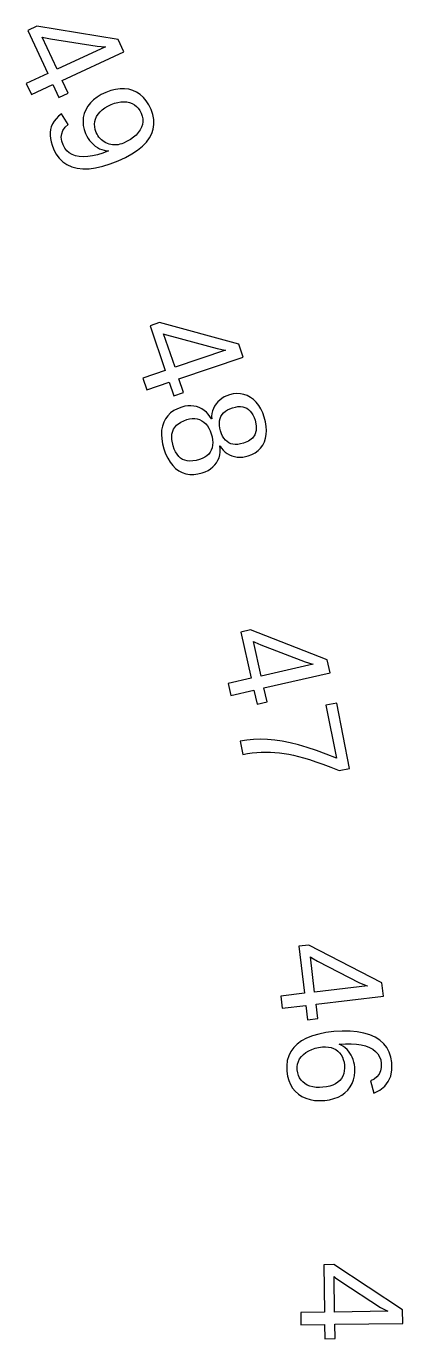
# Model space of a CAD drawing. Header units: metres. Extents: x -118 to 118, y -118 to 118.
# Drawn here: x 103.78 to 117.97, y 0.18 to 49.64 of the extents above; entities that cross this region are included whole.
import ezdxf

# ---------------------------------------------------------------- set-up
doc = ezdxf.new("R2010")
doc.units = ezdxf.units.M

msp = doc.modelspace()

# ---------------------------------------------------------------- linework, layer by layer
for p, q in [((104.182, 49.6433), (103.839, 49.4848)), ((103.839, 49.4848), (104.588, 47.8625)), ((107.243, 49.1413), (104.182, 49.6433)), ((104.379, 49.2372), (104.446, 49.2208)), ((104.939, 48.0244), (104.379, 49.2372)), ((104.446, 49.2208), (104.687, 49.1726)), ((104.687, 49.1726), (106.445, 48.8882)), ((107.457, 48.6783), (107.243, 49.1413)), ((106.762, 48.8663), (104.939, 48.0244)), ((105.132, 47.6049), (107.457, 48.6783)), ((106.445, 48.8882), (106.753, 48.8659)), ((106.753, 48.8659), (106.762, 48.8663)), ((104.588, 47.8625), (103.777, 47.4876)), ((103.777, 47.4876), (103.97, 47.0682)), ((105.358, 47.1156), (105.132, 47.6049)), ((103.97, 47.0682), (104.782, 47.4431)), ((104.782, 47.4431), (105.008, 46.9537)), ((105.008, 46.9537), (105.358, 47.1156)), ((106.605, 47.0668), (106.451, 46.9729)), ((106.778, 47.1501), (106.605, 47.0668)), ((106.962, 47.2189), (106.778, 47.1501)), ((107.14, 47.2651), (106.962, 47.2189)), ((107.312, 47.2884), (107.14, 47.2651)), ((107.479, 47.289), (107.312, 47.2884)), ((107.639, 47.2668), (107.479, 47.289)), ((107.793, 47.2218), (107.639, 47.2668)), ((107.938, 47.1547), (107.793, 47.2218)), ((108.071, 47.0665), (107.938, 47.1547)), ((108.192, 46.9574), (108.071, 47.0665)), ((106.101, 46.628), (106.022, 46.4919)), ((106.199, 46.7535), (106.101, 46.628)), ((106.316, 46.8685), (106.199, 46.7535)), ((106.451, 46.9729), (106.316, 46.8685)), ((106.558, 46.4165), (106.642, 46.4951)), ((106.642, 46.4951), (106.739, 46.5672)), ((106.739, 46.5672), (106.85, 46.633)), ((106.85, 46.633), (106.974, 46.6924)), ((106.974, 46.6924), (107.101, 46.7406)), ((107.101, 46.7406), (107.223, 46.7748)), ((107.223, 46.7748), (107.341, 46.7949)), ((107.341, 46.7949), (107.454, 46.8008)), ((107.454, 46.8008), (107.562, 46.7927)), ((107.562, 46.7927), (107.666, 46.7705)), ((107.666, 46.7705), (107.764, 46.7349)), ((107.764, 46.7349), (107.852, 46.6863)), ((107.852, 46.6863), (107.93, 46.6248)), ((107.93, 46.6248), (108, 46.5503)), ((108, 46.5503), (108.06, 46.4628)), ((108.3, 46.8273), (108.192, 46.9574)), ((108.397, 46.6762), (108.3, 46.8273)), ((108.481, 46.5041), (108.397, 46.6762)), ((108.549, 46.3128), (108.481, 46.5041)), ((104.828, 46.0616), (104.768, 45.9613)), ((104.904, 46.1591), (104.828, 46.0616)), ((104.995, 46.254), (104.904, 46.1591)), ((105.101, 46.3461), (104.995, 46.254)), ((105.352, 45.9457), (105.101, 46.3461)), ((105.928, 46.2044), (105.916, 46.0568)), ((105.916, 46.0568), (105.926, 45.9066)), ((105.964, 46.3495), (105.928, 46.2044)), ((106.022, 46.4919), (105.964, 46.3495)), ((106.352, 45.9495), (106.362, 46.0483)), ((106.362, 46.0483), (106.388, 46.1453)), ((106.388, 46.1453), (106.43, 46.2404)), ((106.43, 46.2404), (106.487, 46.3317)), ((106.487, 46.3317), (106.558, 46.4165)), ((108.06, 46.4628), (108.11, 46.3624)), ((108.11, 46.3624), (108.147, 46.2553)), ((108.147, 46.2553), (108.167, 46.1492)), ((108.168, 46.0439), (108.152, 45.9396)), ((108.167, 46.1492), (108.168, 46.0439)), ((108.586, 46.1268), (108.549, 46.3128)), ((108.591, 45.946), (108.586, 46.1268)), ((104.676, 45.6432), (104.674, 45.5287)), ((104.674, 45.5287), (104.685, 45.4093)), ((104.692, 45.7528), (104.676, 45.6432)), ((104.722, 45.8584), (104.692, 45.7528)), ((104.768, 45.9613), (104.722, 45.8584)), ((105.099, 45.458), (105.114, 45.591)), ((105.114, 45.591), (105.162, 45.7166)), ((105.162, 45.7166), (105.241, 45.8348)), ((105.241, 45.8348), (105.352, 45.9457)), ((105.926, 45.9066), (105.959, 45.7539)), ((105.959, 45.7539), (106.015, 45.5987)), ((106.015, 45.5987), (106.059, 45.506)), ((106.059, 45.506), (106.109, 45.4192)), ((106.357, 45.8489), (106.352, 45.9495)), ((106.379, 45.7465), (106.357, 45.8489)), ((106.416, 45.6423), (106.379, 45.7465)), ((106.446, 45.5802), (106.416, 45.6423)), ((106.48, 45.5216), (106.446, 45.5802)), ((106.518, 45.4667), (106.48, 45.5216)), ((107.916, 45.5433), (107.82, 45.458)), ((107.997, 45.6353), (107.916, 45.5433)), ((108.065, 45.7338), (107.997, 45.6353)), ((108.117, 45.8362), (108.065, 45.7338)), ((108.152, 45.9396), (108.117, 45.8362)), ((108.422, 45.4352), (108.509, 45.6002)), ((108.509, 45.6002), (108.566, 45.7704)), ((108.566, 45.7704), (108.591, 45.946)), ((104.685, 45.4093), (104.71, 45.2851)), ((104.71, 45.2851), (104.748, 45.156)), ((104.748, 45.156), (104.799, 45.0221)), ((104.799, 45.0221), (104.896, 44.8335)), ((105.116, 45.3177), (105.099, 45.458)), ((105.165, 45.17), (105.116, 45.3177)), ((105.227, 45.0517), (105.165, 45.17)), ((105.305, 44.9513), (105.227, 45.0517)), ((106.109, 45.4192), (106.167, 45.3382)), ((106.167, 45.3382), (106.23, 45.2631)), ((106.23, 45.2631), (106.3, 45.1938)), ((106.3, 45.1938), (106.376, 45.1304)), ((106.376, 45.1304), (106.457, 45.0748)), ((106.457, 45.0748), (106.539, 45.0292)), ((106.561, 45.4154), (106.518, 45.4667)), ((106.539, 45.0292), (106.623, 44.9935)), ((106.608, 45.3678), (106.561, 45.4154)), ((106.66, 45.3239), (106.608, 45.3678)), ((106.715, 45.2846), (106.66, 45.3239)), ((106.773, 45.251), (106.715, 45.2846)), ((106.833, 45.2232), (106.773, 45.251)), ((106.896, 45.2011), (106.833, 45.2232)), ((106.961, 45.1847), (106.896, 45.2011)), ((107.029, 45.1741), (106.961, 45.1847)), ((107.098, 45.1695), (107.029, 45.1741)), ((107.168, 45.1712), (107.098, 45.1695)), ((107.237, 45.1794), (107.168, 45.1712)), ((107.307, 45.1938), (107.237, 45.1794)), ((107.378, 45.2146), (107.307, 45.1938)), ((107.448, 45.2418), (107.378, 45.2146)), ((107.586, 45.3073), (107.448, 45.2418)), ((107.71, 45.3793), (107.586, 45.3073)), ((107.82, 45.458), (107.71, 45.3793)), ((107.971, 44.975), (108.153, 45.1221)), ((108.153, 45.1221), (108.303, 45.2755)), ((108.303, 45.2755), (108.422, 45.4352)), ((104.896, 44.8335), (105.014, 44.672)), ((105.014, 44.672), (105.152, 44.5377)), ((105.152, 44.5377), (105.311, 44.4305)), ((105.399, 44.869), (105.305, 44.9513)), ((105.508, 44.8049), (105.399, 44.869)), ((105.633, 44.7587), (105.508, 44.8049)), ((105.774, 44.7307), (105.633, 44.7587)), ((105.929, 44.7208), (105.774, 44.7307)), ((106.095, 44.7293), (105.929, 44.7208)), ((106.274, 44.756), (106.095, 44.7293)), ((106.465, 44.8011), (106.274, 44.756)), ((106.668, 44.8645), (106.465, 44.8011)), ((106.623, 44.9935), (106.708, 44.9678)), ((106.883, 44.9461), (106.668, 44.8645)), ((106.708, 44.9678), (106.795, 44.952)), ((106.795, 44.952), (106.883, 44.9461)), ((106.939, 44.4543), (107.236, 44.5706)), ((107.236, 44.5706), (107.512, 44.6992)), ((107.512, 44.6992), (107.757, 44.834)), ((107.757, 44.834), (107.971, 44.975)), ((105.311, 44.4305), (105.49, 44.3504)), ((105.49, 44.3504), (105.69, 44.2975)), ((105.69, 44.2975), (105.909, 44.2722)), ((105.909, 44.2722), (106.143, 44.2752)), ((106.143, 44.2752), (106.392, 44.3065)), ((106.392, 44.3065), (106.658, 44.3662)), ((106.658, 44.3662), (106.939, 44.4543)), ((108.801, 38.4813), (108.443, 38.3596)), ((108.443, 38.3596), (109.018, 36.6678)), ((111.792, 37.6622), (108.801, 38.4813)), ((108.953, 38.057), (109.018, 38.0336)), ((109.384, 36.7922), (108.953, 38.057)), ((109.018, 38.0336), (109.254, 37.9605)), ((109.254, 37.9605), (110.972, 37.4939)), ((111.956, 37.1794), (111.792, 37.6622)), ((111.285, 37.439), (109.384, 36.7922)), ((109.533, 36.3548), (111.956, 37.1794)), ((110.972, 37.4939), (111.276, 37.4395)), ((111.276, 37.4395), (111.285, 37.439)), ((109.018, 36.6678), (108.172, 36.3799)), ((108.172, 36.3799), (108.321, 35.9425)), ((108.321, 35.9425), (109.167, 36.2305)), ((109.167, 36.2305), (109.341, 35.7202)), ((109.706, 35.8445), (109.533, 36.3548)), ((109.341, 35.7202), (109.706, 35.8445)), ((111.15, 35.6192), (111.07, 35.5578)), ((111.238, 35.6725), (111.15, 35.6192)), ((111.334, 35.7178), (111.238, 35.6725)), ((111.437, 35.755), (111.334, 35.7178)), ((111.578, 35.7891), (111.437, 35.755)), ((111.715, 35.8031), (111.578, 35.7891)), ((111.848, 35.7971), (111.715, 35.8031)), ((111.977, 35.771), (111.848, 35.7971)), ((112.103, 35.7249), (111.977, 35.771)), ((112.225, 35.6588), (112.103, 35.7249)), ((112.34, 35.5745), (112.225, 35.6588)), ((109.337, 35.1574), (109.213, 35.0693)), ((109.478, 35.2313), (109.337, 35.1574)), ((109.638, 35.2909), (109.478, 35.2313)), ((109.755, 35.321), (109.638, 35.2909)), ((109.87, 35.3378), (109.755, 35.321)), ((109.981, 35.3414), (109.87, 35.3378)), ((110.09, 35.3317), (109.981, 35.3414)), ((110.196, 35.3088), (110.09, 35.3317)), ((110.299, 35.2726), (110.196, 35.3088)), ((110.397, 35.2251), (110.299, 35.2726)), ((110.486, 35.1679), (110.397, 35.2251)), ((110.566, 35.1011), (110.486, 35.1679)), ((110.796, 35.1466), (110.775, 35.0506)), ((110.83, 35.2386), (110.796, 35.1466)), ((110.874, 35.3266), (110.83, 35.2386)), ((110.931, 35.4106), (110.874, 35.3266)), ((110.996, 35.4883), (110.931, 35.4106)), ((111.07, 35.5578), (110.996, 35.4883)), ((111.216, 35.078), (111.284, 35.1361)), ((111.284, 35.1361), (111.363, 35.1872)), ((111.363, 35.1872), (111.454, 35.2312)), ((111.454, 35.2312), (111.556, 35.2682)), ((111.556, 35.2682), (111.659, 35.295)), ((111.659, 35.295), (111.756, 35.3096)), ((111.756, 35.3096), (111.848, 35.312)), ((111.848, 35.312), (111.933, 35.3023)), ((111.933, 35.3023), (112.013, 35.2804)), ((112.013, 35.2804), (112.087, 35.2464)), ((112.087, 35.2464), (112.155, 35.2003)), ((112.155, 35.2003), (112.217, 35.1429)), ((112.217, 35.1429), (112.272, 35.0742)), ((112.444, 35.4738), (112.34, 35.5745)), ((112.537, 35.3567), (112.444, 35.4738)), ((112.619, 35.2233), (112.537, 35.3567)), ((112.689, 35.0734), (112.619, 35.2233)), ((108.956, 34.7194), (108.907, 34.5767)), ((109.023, 34.8503), (108.956, 34.7194)), ((109.109, 34.9669), (109.023, 34.8503)), ((109.213, 35.0693), (109.109, 34.9669)), ((109.437, 34.6062), (109.605, 34.7276)), ((109.605, 34.7276), (109.827, 34.8197)), ((109.827, 34.8197), (109.932, 34.8463)), ((109.932, 34.8463), (110.033, 34.8595)), ((110.033, 34.8595), (110.13, 34.8595)), ((110.13, 34.8595), (110.222, 34.8461)), ((110.222, 34.8461), (110.31, 34.8194)), ((110.31, 34.8194), (110.393, 34.7794)), ((110.393, 34.7794), (110.471, 34.7267)), ((110.471, 34.7267), (110.542, 34.6623)), ((110.542, 34.6623), (110.605, 34.5863)), ((110.637, 35.0247), (110.566, 35.1011)), ((110.7, 34.9388), (110.637, 35.0247)), ((110.755, 34.8432), (110.7, 34.9388)), ((110.765, 34.8464), (110.755, 34.8432)), ((110.775, 35.0506), (110.764, 34.9505)), ((110.764, 34.9505), (110.765, 34.8464)), ((111.054, 34.6889), (111.063, 34.7779)), ((111.057, 34.5948), (111.054, 34.6889)), ((111.063, 34.7779), (111.083, 34.8617)), ((111.083, 34.8617), (111.116, 34.9404)), ((111.116, 34.9404), (111.16, 35.0127)), ((111.16, 35.0127), (111.216, 35.078)), ((112.272, 35.0742), (112.321, 34.9943)), ((112.321, 34.9943), (112.364, 34.903)), ((112.364, 34.903), (112.401, 34.8004)), ((112.401, 34.8004), (112.447, 34.5897)), ((112.749, 34.9071), (112.689, 35.0734)), ((112.795, 34.7325), (112.749, 34.9071)), ((112.823, 34.566), (112.795, 34.7325)), ((108.879, 34.4247), (108.87, 34.2634)), ((108.87, 34.2634), (108.881, 34.0927)), ((108.907, 34.5767), (108.879, 34.4247)), ((109.263, 34.0654), (109.266, 34.2751)), ((109.266, 34.2751), (109.324, 34.4554)), ((109.324, 34.4554), (109.437, 34.6062)), ((110.605, 34.5863), (110.66, 34.4986)), ((110.66, 34.4986), (110.708, 34.3992)), ((110.708, 34.3992), (110.748, 34.2882)), ((110.748, 34.2882), (110.779, 34.1706)), ((110.779, 34.1706), (110.798, 34.059)), ((111.073, 34.4955), (111.057, 34.5948)), ((111.1, 34.3911), (111.073, 34.4955)), ((111.136, 34.2885), (111.1, 34.3911)), ((111.179, 34.1971), (111.136, 34.2885)), ((111.228, 34.1171), (111.179, 34.1971)), ((112.397, 34.2472), (112.302, 34.1155)), ((112.446, 34.4053), (112.397, 34.2472)), ((112.447, 34.5897), (112.446, 34.4053)), ((112.797, 34.1146), (112.824, 34.257)), ((112.833, 34.4075), (112.823, 34.566)), ((112.824, 34.257), (112.833, 34.4075)), ((108.881, 34.0927), (108.911, 33.9128)), ((108.911, 33.9128), (108.962, 33.7236)), ((108.962, 33.7236), (109.029, 33.5344)), ((109.314, 33.8264), (109.263, 34.0654)), ((109.356, 33.7078), (109.314, 33.8264)), ((109.405, 33.6031), (109.356, 33.7078)), ((110.75, 33.6736), (110.708, 33.5935)), ((110.781, 33.7608), (110.75, 33.6736)), ((110.799, 33.8542), (110.781, 33.7608)), ((110.798, 34.059), (110.804, 33.9536)), ((110.804, 33.9536), (110.799, 33.8542)), ((111.075, 33.8276), (111.086, 33.8309)), ((111.086, 33.7086), (111.075, 33.8276)), ((111.084, 33.5951), (111.086, 33.7086)), ((111.086, 33.8309), (111.141, 33.7426)), ((111.141, 33.7426), (111.204, 33.6643)), ((111.204, 33.6643), (111.274, 33.596)), ((111.282, 34.0484), (111.228, 34.1171)), ((111.343, 33.9909), (111.282, 34.0484)), ((111.41, 33.9448), (111.343, 33.9909)), ((111.484, 33.9104), (111.41, 33.9448)), ((111.565, 33.8888), (111.484, 33.9104)), ((111.655, 33.8801), (111.565, 33.8888)), ((111.752, 33.8842), (111.655, 33.8801)), ((111.857, 33.9011), (111.752, 33.8842)), ((111.97, 33.9309), (111.857, 33.9011)), ((112.159, 34.01), (111.97, 33.9309)), ((112.302, 34.1155), (112.159, 34.01)), ((112.409, 33.5718), (112.518, 33.6528)), ((112.518, 33.6528), (112.611, 33.7479)), ((112.611, 33.7479), (112.689, 33.857)), ((112.689, 33.857), (112.751, 33.9803)), ((112.751, 33.9803), (112.797, 34.1146)), ((109.029, 33.5344), (109.107, 33.3656)), ((109.107, 33.3656), (109.195, 33.2171)), ((109.195, 33.2171), (109.295, 33.0889)), ((109.461, 33.5121), (109.405, 33.6031)), ((109.524, 33.4349), (109.461, 33.5121)), ((109.593, 33.3715), (109.524, 33.4349)), ((109.669, 33.3219), (109.593, 33.3715)), ((109.753, 33.2861), (109.669, 33.3219)), ((109.846, 33.2643), (109.753, 33.2861)), ((109.947, 33.2565), (109.846, 33.2643)), ((110.057, 33.2626), (109.947, 33.2565)), ((110.176, 33.2826), (110.057, 33.2626)), ((110.304, 33.3165), (110.176, 33.2826)), ((110.41, 33.3555), (110.304, 33.3165)), ((110.504, 33.4026), (110.41, 33.3555)), ((110.584, 33.458), (110.504, 33.4026)), ((110.652, 33.5217), (110.584, 33.458)), ((110.708, 33.5935), (110.652, 33.5217)), ((110.883, 33.1106), (110.948, 33.1955)), ((110.948, 33.1955), (111.001, 33.2872)), ((111.001, 33.2872), (111.042, 33.3844)), ((111.042, 33.3844), (111.069, 33.487)), ((111.069, 33.487), (111.084, 33.5951)), ((111.274, 33.596), (111.352, 33.5378)), ((111.352, 33.5378), (111.438, 33.4897)), ((111.438, 33.4897), (111.531, 33.4516)), ((111.531, 33.4516), (111.629, 33.4241)), ((111.629, 33.4241), (111.729, 33.4077)), ((111.729, 33.4077), (111.831, 33.4023)), ((111.831, 33.4023), (111.934, 33.4079)), ((111.934, 33.4079), (112.038, 33.4245)), ((112.038, 33.4245), (112.144, 33.4521)), ((112.144, 33.4521), (112.284, 33.5049)), ((112.284, 33.5049), (112.409, 33.5718)), ((109.295, 33.0889), (109.405, 32.981)), ((109.405, 32.981), (109.527, 32.8935)), ((109.527, 32.8935), (109.657, 32.8267)), ((109.657, 32.8267), (109.794, 32.7816)), ((109.794, 32.7816), (109.938, 32.7579)), ((109.938, 32.7579), (110.089, 32.756)), ((110.089, 32.756), (110.246, 32.7755)), ((110.246, 32.7755), (110.411, 32.8167)), ((110.411, 32.8167), (110.525, 32.8581)), ((110.525, 32.8581), (110.63, 32.9081)), ((110.63, 32.9081), (110.724, 32.9669)), ((110.724, 32.9669), (110.809, 33.0344)), ((110.809, 33.0344), (110.883, 33.1106)), ((112.227, 26.8978), (111.858, 26.8141)), ((111.858, 26.8141), (112.254, 25.0715)), ((115.116, 25.7704), (112.227, 26.8978)), ((112.335, 26.4597), (112.397, 26.4298)), ((112.63, 25.1569), (112.335, 26.4597)), ((112.397, 26.4298), (112.623, 26.3324)), ((112.623, 26.3324), (114.283, 25.6888)), ((115.229, 25.2731), (115.116, 25.7704)), ((114.589, 25.6014), (112.63, 25.1569)), ((112.733, 24.7064), (115.229, 25.2731)), ((114.283, 25.6888), (114.58, 25.603)), ((114.58, 25.603), (114.589, 25.6014)), ((112.254, 25.0715), (111.382, 24.8735)), ((111.382, 24.8735), (111.484, 24.423)), ((111.484, 24.423), (112.356, 24.6209)), ((112.356, 24.6209), (112.476, 24.0953)), ((112.852, 24.1807), (112.733, 24.7064)), ((112.476, 24.0953), (112.852, 24.1807)), ((115.476, 24.1382), (115.067, 24.0573)), ((115.067, 24.0573), (115.464, 22.0582)), ((115.964, 21.6751), (115.476, 24.1382)), ((112.342, 22.7676), (112.09, 22.7438)), ((112.601, 22.7754), (112.342, 22.7676)), ((112.868, 22.7673), (112.601, 22.7754)), ((113.143, 22.7433), (112.868, 22.7673)), ((112.09, 22.7438), (111.845, 22.7041)), ((111.845, 22.7041), (111.944, 22.2028)), ((112.118, 22.2339), (112.291, 22.258)), ((112.291, 22.258), (112.463, 22.2753)), ((112.463, 22.2753), (112.635, 22.2858)), ((112.635, 22.2858), (112.806, 22.2893)), ((112.806, 22.2893), (112.976, 22.286)), ((112.976, 22.286), (113.147, 22.2757)), ((113.425, 22.7033), (113.143, 22.7433)), ((113.147, 22.2757), (113.32, 22.2591)), ((113.32, 22.2591), (113.495, 22.2361)), ((113.72, 22.6454), (113.425, 22.7033)), ((114.033, 22.5677), (113.72, 22.6454)), ((114.364, 22.4701), (114.033, 22.5677)), ((114.713, 22.3527), (114.364, 22.4701)), ((115.079, 22.2154), (114.713, 22.3527)), ((111.944, 22.2028), (112.118, 22.2339)), ((113.495, 22.2361), (113.672, 22.2068)), ((113.672, 22.2068), (113.851, 22.1712)), ((113.851, 22.1712), (114.032, 22.1292)), ((114.032, 22.1292), (114.226, 22.0766)), ((114.226, 22.0766), (114.446, 22.0096)), ((114.446, 22.0096), (114.691, 21.9282)), ((114.691, 21.9282), (114.96, 21.8325)), ((114.96, 21.8325), (115.255, 21.7224)), ((115.464, 22.0582), (115.079, 22.2154)), ((115.255, 21.7224), (115.574, 21.598)), ((115.574, 21.598), (115.964, 21.6751)), ((114.424, 15.0195), (114.048, 14.9748)), ((114.048, 14.9748), (114.26, 13.2004)), ((117.179, 13.5963), (114.424, 15.0195)), ((114.485, 14.5726), (114.544, 14.5363)), ((114.643, 13.246), (114.485, 14.5726)), ((114.544, 14.5363), (114.758, 14.4158)), ((114.758, 14.4158), (116.342, 13.6022)), ((116.637, 13.4834), (114.643, 13.246)), ((116.342, 13.6022), (116.628, 13.4859)), ((116.628, 13.4859), (116.637, 13.4834)), ((117.24, 13.0899), (117.179, 13.5963)), ((114.26, 13.2004), (113.372, 13.0947)), ((113.372, 13.0947), (113.427, 12.6359)), ((114.698, 12.7872), (117.24, 13.0899)), ((113.427, 12.6359), (114.314, 12.7416)), ((114.314, 12.7416), (114.378, 12.2064)), ((114.761, 12.252), (114.698, 12.7872)), ((114.378, 12.2064), (114.761, 12.252)), ((114.155, 11.4086), (113.991, 11.2894)), ((114.344, 11.5113), (114.155, 11.4086)), ((114.56, 11.5973), (114.344, 11.5113)), ((114.802, 11.6668), (114.56, 11.5973)), ((115.07, 11.7197), (114.802, 11.6668)), ((115.364, 11.756), (115.07, 11.7197)), ((115.684, 11.7753), (115.364, 11.756)), ((115.981, 11.7728), (115.684, 11.7753)), ((116.253, 11.7484), (115.981, 11.7728)), ((116.502, 11.7022), (116.253, 11.7484)), ((116.726, 11.634), (116.502, 11.7022)), ((116.927, 11.544), (116.726, 11.634)), ((117.102, 11.4331), (116.927, 11.544)), ((117.248, 11.303), (117.102, 11.4331)), ((113.747, 11.0058), (113.667, 10.8426)), ((113.855, 11.1547), (113.747, 11.0058)), ((113.991, 11.2894), (113.855, 11.1547)), ((114.144, 10.8149), (114.224, 10.8979)), ((114.224, 10.8979), (114.318, 10.9728)), ((114.318, 10.9728), (114.423, 11.0365)), ((114.423, 11.0365), (114.537, 11.0891)), ((114.537, 11.0891), (114.661, 11.1306)), ((114.661, 11.1306), (114.795, 11.1609)), ((114.795, 11.1609), (114.94, 11.1801)), ((114.94, 11.1801), (115.054, 11.1847)), ((115.054, 11.1847), (115.162, 11.1771)), ((115.162, 11.1771), (115.262, 11.1572)), ((115.262, 11.1572), (115.354, 11.125)), ((115.354, 11.125), (115.439, 11.0805)), ((115.439, 11.0805), (115.516, 11.0238)), ((115.516, 11.0238), (115.585, 10.9568)), ((115.568, 11.2865), (115.803, 11.3017)), ((115.651, 11.2469), (115.568, 11.2865)), ((115.585, 10.9568), (115.642, 10.8815)), ((115.642, 10.8815), (115.69, 10.7981)), ((115.728, 11.2009), (115.651, 11.2469)), ((115.799, 11.1482), (115.728, 11.2009)), ((115.865, 11.0891), (115.799, 11.1482)), ((115.803, 11.3017), (116.021, 11.3026)), ((115.924, 11.0235), (115.865, 11.0891)), ((115.977, 10.9513), (115.924, 11.0235)), ((116.023, 10.8733), (115.977, 10.9513)), ((116.021, 11.3026), (116.221, 11.2891)), ((116.221, 11.2891), (116.402, 11.2613)), ((116.402, 11.2613), (116.565, 11.2192)), ((116.565, 11.2192), (116.711, 11.1628)), ((116.711, 11.1628), (116.837, 11.0931)), ((116.837, 11.0931), (116.942, 11.0112)), ((116.942, 11.0112), (117.027, 10.917)), ((117.027, 10.917), (117.091, 10.8105)), ((117.367, 11.1536), (117.248, 11.303)), ((117.457, 10.985), (117.367, 11.1536)), ((117.519, 10.7971), (117.457, 10.985)), ((113.616, 10.6652), (113.593, 10.4734)), ((113.593, 10.4734), (113.598, 10.2675)), ((113.667, 10.8426), (113.616, 10.6652)), ((113.987, 10.4297), (114.001, 10.534)), ((113.989, 10.3202), (113.987, 10.4297)), ((114.001, 10.534), (114.032, 10.6329)), ((114.032, 10.6329), (114.08, 10.7265)), ((114.08, 10.7265), (114.144, 10.8149)), ((115.69, 10.7981), (115.726, 10.7064)), ((115.726, 10.7064), (115.752, 10.6066)), ((115.752, 10.6066), (115.768, 10.4985)), ((115.768, 10.4985), (115.772, 10.3828)), ((116.063, 10.7907), (116.023, 10.8733)), ((116.096, 10.7036), (116.063, 10.7907)), ((116.123, 10.612), (116.096, 10.7036)), ((116.142, 10.5159), (116.123, 10.612)), ((116.155, 10.4153), (116.142, 10.5159)), ((116.161, 10.2462), (116.155, 10.4153)), ((117.091, 10.8105), (117.134, 10.6918)), ((117.158, 10.4094), (117.131, 10.2743)), ((117.134, 10.6918), (117.157, 10.5609)), ((117.157, 10.5609), (117.158, 10.4094)), ((117.553, 10.5899), (117.519, 10.7971)), ((117.556, 10.3201), (117.553, 10.5899)), ((113.598, 10.2675), (113.625, 10.0847)), ((113.625, 10.0847), (113.669, 9.9174)), ((113.669, 9.9174), (113.733, 9.76562)), ((114.006, 10.2091), (113.989, 10.3202)), ((114.035, 10.1076), (114.006, 10.2091)), ((114.077, 10.0157), (114.035, 10.1076)), ((114.132, 9.93338), (114.077, 10.0157)), ((114.199, 9.86061), (114.132, 9.93338)), ((115.59, 9.9189), (115.514, 9.85033)), ((115.653, 9.9964), (115.59, 9.9189)), ((115.703, 10.0815), (115.653, 9.9964)), ((115.74, 10.1743), (115.703, 10.0815)), ((115.763, 10.2747), (115.74, 10.1743)), ((115.772, 10.3828), (115.763, 10.2747)), ((116.061, 9.80066), (116.114, 9.93884)), ((116.114, 9.93884), (116.148, 10.0874)), ((116.148, 10.0874), (116.161, 10.2462)), ((116.885, 9.96742), (116.748, 9.89793)), ((116.748, 9.89793), (116.874, 9.43948)), ((116.994, 10.0533), (116.885, 9.96742)), ((117.076, 10.1556), (116.994, 10.0533)), ((117.131, 10.2743), (117.076, 10.1556)), ((117.422, 9.8741), (117.512, 10.0815)), ((117.512, 10.0815), (117.556, 10.3201)), ((113.733, 9.76562), (113.814, 9.62935)), ((113.814, 9.62935), (113.914, 9.50859)), ((113.914, 9.50859), (114.032, 9.40334)), ((114.032, 9.40334), (114.166, 9.31523)), ((114.279, 9.79742), (114.199, 9.86061)), ((114.37, 9.74464), (114.279, 9.79742)), ((114.47, 9.70378), (114.37, 9.74464)), ((114.579, 9.67484), (114.47, 9.70378)), ((114.697, 9.65782), (114.579, 9.67484)), ((114.823, 9.65271), (114.697, 9.65782)), ((114.959, 9.65953), (114.823, 9.65271)), ((115.093, 9.67741), (114.959, 9.65953)), ((115.216, 9.70543), (115.093, 9.67741)), ((115.327, 9.74358), (115.216, 9.70543)), ((115.426, 9.79189), (115.327, 9.74358)), ((115.514, 9.85033), (115.426, 9.79189)), ((115.664, 9.36163), (115.787, 9.45047)), ((115.787, 9.45047), (115.896, 9.55522)), ((115.896, 9.55522), (115.989, 9.67278)), ((115.989, 9.67278), (116.061, 9.80066)), ((116.874, 9.43948), (117.103, 9.55313)), ((117.103, 9.55313), (117.286, 9.69798)), ((117.286, 9.69798), (117.422, 9.8741)), ((114.166, 9.31523), (114.313, 9.24654)), ((114.313, 9.24654), (114.473, 9.19722)), ((114.473, 9.19722), (114.645, 9.1673)), ((114.645, 9.1673), (114.829, 9.15678)), ((114.829, 9.15678), (115.027, 9.16568)), ((115.027, 9.16568), (115.208, 9.19078)), ((115.208, 9.19078), (115.374, 9.2318)), ((115.374, 9.2318), (115.526, 9.28876)), ((115.526, 9.28876), (115.664, 9.36163)), ((115.367, 2.97668), (114.989, 2.97147)), ((114.989, 2.97147), (115.014, 1.18468)), ((117.959, 1.27328), (115.367, 2.97668)), ((115.381, 2.52585), (115.436, 2.4836)), ((115.4, 1.18999), (115.381, 2.52585)), ((115.436, 2.4836), (115.637, 2.34135)), ((115.637, 2.34135), (117.127, 1.36661)), ((115.014, 1.18468), (114.12, 1.17233)), ((114.12, 1.17233), (114.126, 0.71037)), ((117.407, 1.2177), (115.4, 1.18999)), ((117.127, 1.36661), (117.399, 1.22104)), ((117.399, 1.22104), (117.407, 1.2177)), ((117.966, 0.76334), (117.959, 1.27328)), ((114.126, 0.71037), (115.02, 0.7227)), ((115.02, 0.7227), (115.027, 0.18376)), ((115.406, 0.72803), (117.966, 0.76334)), ((115.413, 0.18909), (115.406, 0.72803)), ((115.027, 0.18376), (115.413, 0.18909))]:
    msp.add_line(p, q)

doc.saveas('drawing.dxf')
